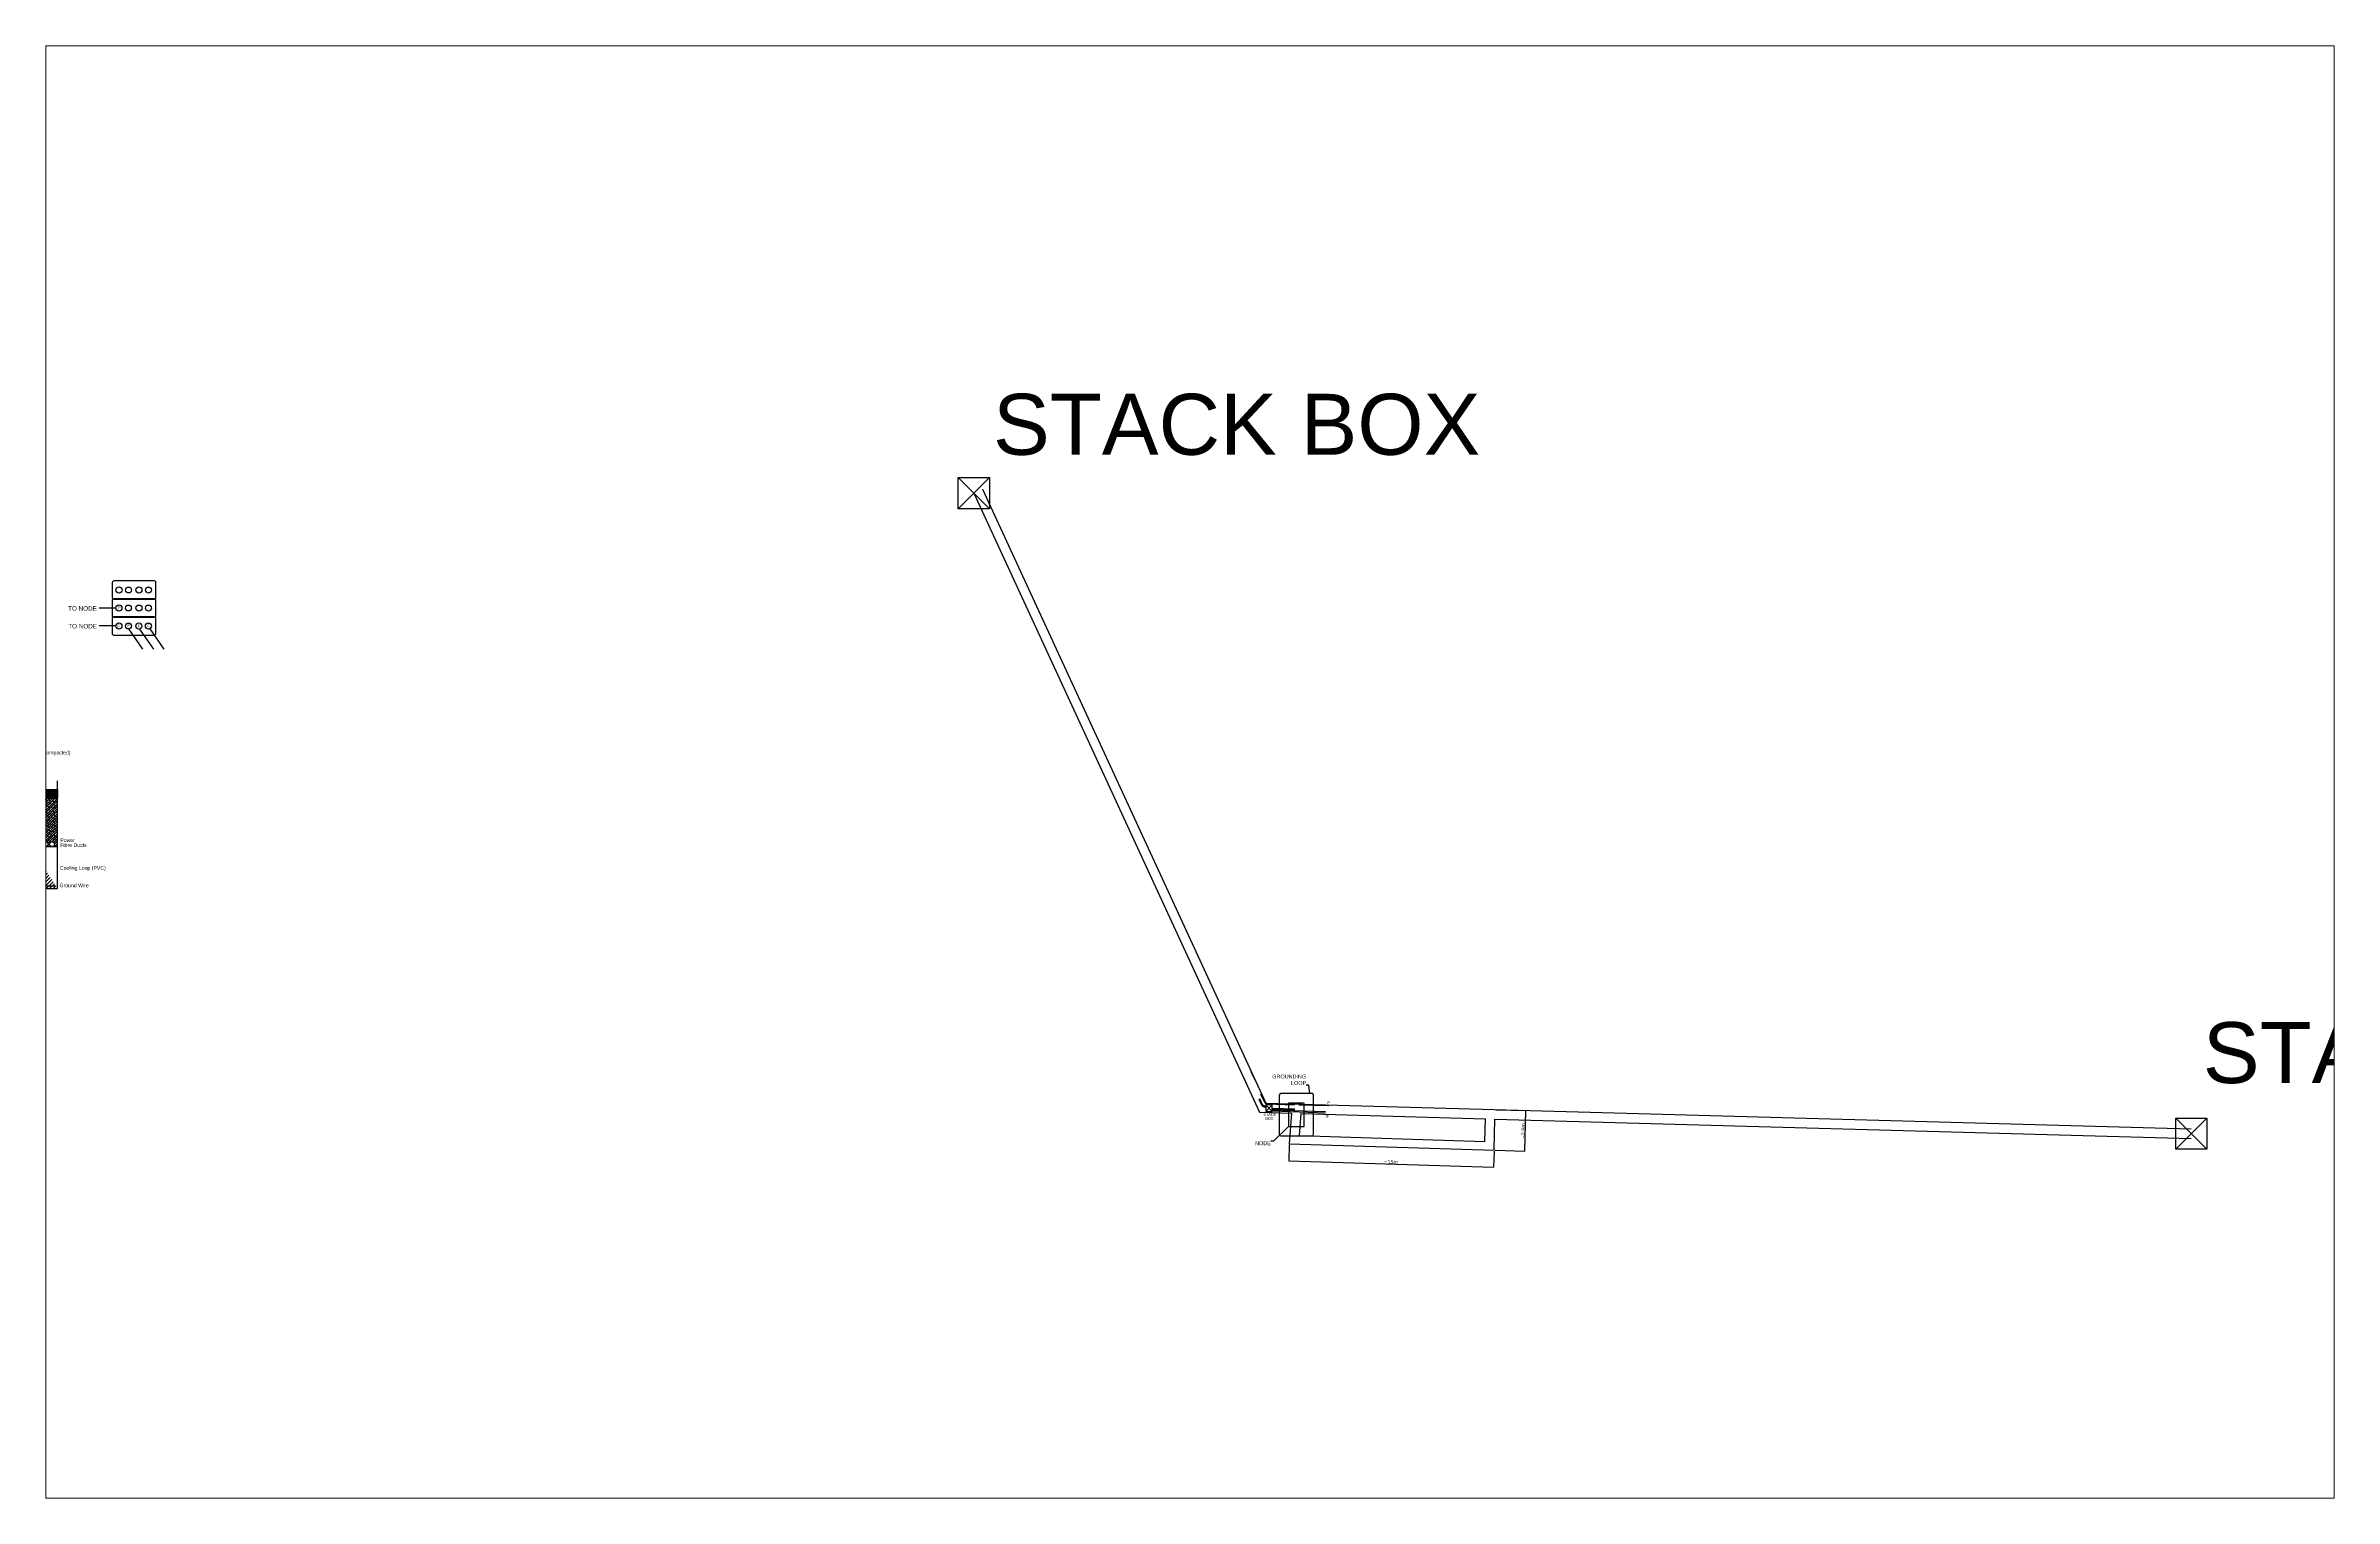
# Paper-space layout 'Sheet1' of a CAD drawing. Header units: millimetres. Extents: x 40 to 364, y 26 to 231.
# The model-space entities are those that its viewports show. They can reach past a viewport. Long polylines and large blocks are cut down to what shows.
import ezdxf

# ---------------------------------------------------------------- set-up
doc = ezdxf.new("R2010")
doc.units = ezdxf.units.MM
doc.layers.add('H19', color=4, linetype='Continuous')
doc.layers.add('nodes', color=1, linetype='Continuous')
doc.styles.get("Standard").update_dxf_attribs({"font": 'arial.ttf'})
doc.dimstyles.new('ISO-25', dxfattribs={"dimtxt": 2.5, "dimasz": 2.5, "dimexe": 1.25, "dimexo": 0.625, "dimtad": 1, "dimtxsty": 'Standard', "dimcen": 2.5, "dimadec": 0, "dimazin": 0, "dimtfac": 1, "dimtmove": 0, "dimatfit": 3, "dimfxl": 1, "dimarcsym": 0})

# ---------------------------------------------------------------- blocks, each defined once
blk = doc.blocks.new('*D14')
at = {"color": 0, "lineweight": -2}
for p, q in [((15792, 923), (17691, 870)), ((17617, -1726), (17690, 868)), ((15719, -1675), (17618, -1729))]:
    blk.add_line(p, q, dxfattribs=at)
at = {"color": 0}
for points in [[(17690, 868), (17689, 868), (17690, 870)], [(17617, -1726), (17617, -1726), (17617, -1729)]]:
    blk.add_solid(points, dxfattribs=at)
at = {"layer": 'Defpoints', "color": 0}
for p in [(15729, 925), (17690, 870), (15656, -1674)]:
    blk.add_point(p, dxfattribs=at)
at = {"color": 0, "insert": (17525, -426), "char_height": 250, "attachment_point": 5, "rotation": 88.39048}
blk.add_mtext('~2.6m', dxfattribs=at)
blk = doc.blocks.new('*D15')
at = {"color": 0, "lineweight": -2}
for p, q in [((2535, -1328), (2504, -2341)), ((2506, -2340), (15621, -2748)), ((15655, -1736), (15623, -2749))]:
    blk.add_line(p, q, dxfattribs=at)
at = {"color": 0}
for points in [[(2506, -2340), (2506, -2340), (2504, -2340)], [(15621, -2748), (15621, -2747), (15623, -2748)]]:
    blk.add_solid(points, dxfattribs=at)
at = {"layer": 'Defpoints', "color": 0}
for p in [(2537, -1265), (15623, -2748), (15656, -1674)]:
    blk.add_point(p, dxfattribs=at)
at = {"color": 0, "insert": (9067, -2416), "char_height": 250, "attachment_point": 5, "rotation": 358.21813}
blk.add_mtext('~15m', dxfattribs=at)
blk = doc.blocks.new('A$C14298')
h = blk.add_hatch()
h.set_pattern_fill('ANSI31', color=256, scale=25, style=0)
h.set_pattern_definition([(45, (-2600.79, -7420.39), (-56.1266, 56.1266), [])])
h.paths.add_polyline_path([(0, 324), (0, 0), (396, 0), (396, 324)])
blk.add_lwpolyline([(0, 324), (0, 0), (396, 0), (396, 324)], close=True)
blk.add_text('Calcrete (mudstone)', height=235.56).set_placement((516, 52))

msp = doc.modelspace()

# ---------------------------------------------------------------- hatches: boundary and pattern name
h = msp.add_hatch()
h.set_pattern_fill('ANSI31', color=256, scale=50, style=0)
h.set_pattern_definition([(45, (-91648.53, 4051.27), (-112.2532, 112.2532), [])])
edge = h.paths.add_edge_path()
edge.add_arc((-78582.377, 16346.24), 323.953, 0, 360)
edge = h.paths.add_edge_path()
edge.add_line((-80704.417, 17757.401), (-76304.417, 17757.401))
edge.add_line((-80704.417, 17757.401), (-76304.417, 17757.401))
edge = h.paths.add_edge_path()
edge.add_line((-80704.417, 21945.137), (-80704.417, 15069.896))
edge.add_line((-80704.417, 15069.896), (-76304.417, 15069.896))
edge.add_line((-76304.417, 15069.896), (-76304.417, 21979.86))
edge.add_line((-76304.417, 15069.896), (-76304.417, 21979.86))
h = msp.add_hatch()
h.set_pattern_fill('ANSI38', color=256, scale=18, style=0)
h.set_pattern_definition([(45, (-91648.53, 4051.27), (-40.41115, 40.41115), []), (135, (-91648.53, 4051.27), (-121.23346, 40.41115), [142.875, -85.725])])
h.paths.add_polyline_path([(-80704.417, 20858.483), (-80704.417, 21413.246), (-76304.417, 21413.246), (-76304.417, 20858.483)])
h = msp.add_hatch()
h.set_pattern_fill('ANSI38', color=256, scale=36, style=0)
h.set_pattern_definition([(45, (-91648.53, 4051.27), (-80.8223, 80.8223), []), (135, (-91648.53, 4051.27), (-242.4669, 80.8223), [285.75, -171.45])])
h.paths.add_polyline_path([(-80704.417, 20858.483), (-80704.417, 17757.401), (-76304.417, 17757.401), (-76304.417, 20858.483)])
h.paths.add_polyline_path([(-80149.738, 17864.746), (-80149.738, 18071.978), (-80329.207, 18175.595), (-80508.676, 18071.978), (-80508.676, 17864.746), (-80329.207, 17761.129)], flags=16)
edge = h.paths.add_edge_path(flags=16)
edge.add_arc((-78715.884, 17914.541), 157.14, 0, 360)
edge = h.paths.add_edge_path(flags=16)
edge.add_arc((-78301.536, 17914.655), 157.14, 0, 360)
edge = h.paths.add_edge_path(flags=16)
edge.add_arc((-77876.265, 17914.655), 157.14, 0, 360)
edge = h.paths.add_edge_path(flags=16)
edge.add_arc((-77459.733, 17914.541), 157.14, 0, 360)
edge = h.paths.add_edge_path(flags=16)
edge.add_arc((-77063.591, 17919.206), 157.14, 0, 360)
edge = h.paths.add_edge_path(flags=16)
edge.add_arc((-76654.874, 17914.655), 157.14, 0, 360)

# ---------------------------------------------------------------- linework, layer by layer
for p, q in [((-72573.344, 33011.397), (-73631.655, 33011.397)), ((-72571.168, 31880.828), (-73629.479, 31880.828)), ((-71765.874, 31690.195), (-70871.002, 30400.568)), ((-71064.203, 31679.462), (-70169.331, 30389.835)), ((-70398.733, 31690.195), (-69503.862, 30400.568)), ((-76304.417, 15069.896), (-76304.417, 21979.86)), ((-80704.417, 20858.483), (-76304.417, 20858.483)), ((-80704.417, 17757.401), (-76304.417, 17757.401)), ((-80704.417, 15069.896), (-76304.417, 15069.896)), ((-80559.473, 15243.513), (-76437.857, 15243.513)), ((-459.151, 3123.415), (-207.809, 2578.597)), ((-459.151, 3123.415), (-207.809, 2578.597)), ((85.667, 3374.757), (337.01, 2829.939)), ((798.456, 1172.25), (615.812, 1578.127)), ((828.566, 1240.405), (664.172, 1613.298)), ((994.857, 1347.71), (723.62, 1927.554)), ((1900, 1851.5), (1900, -648.5)), ((4000, 1951.5), (2000, 1951.5)), ((4100, -648.5), (4100, 1851.5)), ((1038.488, 1032.975), (847.165, 1122.76)), ((1038.488, 1120.903), (880.532, 1188.892)), ((1038.488, 1240.477), (1447.431, 801.426)), ((1447.431, 1240.477), (1038.488, 801.426)), ((1082.863, 1290.114), (2865.633, 1244.216)), ((1447.431, 968.179), (2886.423, 921.43)), ((1447.431, 914.517), (4858.475, 801.426)), ((1449.706, 1018.243), (2893.445, 974.811)), ((1458.14, 845.423), (4869.184, 732.331)), ((3500, 1351.5), (2500, 1351.5)), ((2500, 1351.5), (2500, -148.5)), ((2673.956, 698.122), (2537.397, -1265.543)), ((3158.793, 1236.668), (5080.498, 1188.833)), ((3273.188, 680.979), (3179.098, -735.952)), ((3500, -148.5), (3500, 1351.5)), ((15059.485, -1117.181), (15099.974, 342.639)), ((15656.472, -1673.584), (15701.278, 325.962)), ((2000, -748.5), (4000, -748.5)), ((2500, -148.5), (3500, -148.5)), ((2537.4, -1265.455), (15656.472, -1673.579)), ((3179.098, -735.952), (15059.485, -1117.181))]:
    msp.add_line(p, q)
for points in [[(-72803.315, 34663.074), (-72803.315, 33705.882, 0.4142135624), (-72703.315, 33605.882), (-70102.575, 33605.882, 0.4142135624), (-70002.575, 33705.882), (-70002.575, 34663.074, 0.4142135624), (-70102.575, 34763.074), (-72703.315, 34763.074, 0.4142135624)], [(-72811.77, 32359.424), (-72811.77, 31402.232, 0.4142135624), (-72711.77, 31302.232), (-70111.03, 31302.232, 0.4142135624), (-70011.03, 31402.232), (-70011.03, 32359.424, 0.4142135624), (-70111.03, 32459.424), (-72711.77, 32459.424, 0.4142135624)], [(-72808.679, 33510.042), (-72808.679, 32552.85, 0.4142135624), (-72708.679, 32452.85), (-70107.939, 32452.85, 0.4142135624), (-70007.939, 32552.85), (-70007.939, 33510.042, 0.4142135624), (-70107.939, 33610.042), (-72708.679, 33610.042, 0.4142135624)]]:
    msp.add_lwpolyline(points, format="xyb", close=True)
for points in [[(-80704.417, 20858.483), (-80704.417, 21413.246), (-76304.417, 21413.246), (-76304.417, 20858.483)], [(-80704.417, 20858.483), (-80704.417, 17757.401), (-76304.417, 17757.401), (-76304.417, 20858.483)], [(1038.488, 1240.477), (1038.488, 801.426), (1447.431, 801.426), (1447.431, 1240.477)]]:
    msp.add_lwpolyline(points, close=True)
for centre, radius in [((-72368.516, 34184.478), 194.197), ((-71757.418, 34184.478), 190.633), ((-71092.808, 34181.984), 194.197), ((-70481.709, 34181.984), 190.633), ((-72373.881, 33031.446), 194.197), ((-71762.782, 33031.446), 190.633), ((-71098.172, 33028.952), 194.197), ((-70487.074, 33028.952), 190.633), ((-72376.972, 31880.828), 194.197), ((-71765.874, 31880.828), 190.633), ((-71101.263, 31878.334), 194.197), ((-70490.165, 31878.334), 190.633), ((-77876.265, 17914.655), 157.14), ((-77459.733, 17914.541), 157.14), ((-77063.591, 17919.206), 157.14), ((-76654.874, 17914.655), 157.14)]:
    msp.add_circle(centre, radius)
for centre, start, end in [((2000, 1851.5), 90, 180), ((4000, 1851.5), 0, 90), ((889.648, 1213.287), 204.22774532, 244.86006817), ((920.068, 1280.744), 203.79077387, 246.7114084), ((1085.436, 1390.081), 205.06904819, 268.52523249), ((2000, -648.5), 180, 270), ((4000, -648.5), 270, 0)]:
    msp.add_arc(centre, 100, start, end)
at = {"layer": 'H19'}
for p, q in [((-17650.182, 40387.258), (626.59, 756.692)), ((-17105.364, 40638.601), (1029.695, 1332.801)), ((626.59, 756.692), (2673.956, 698.122)), ((1029.698, 1332.883), (60279.497, -310.429)), ((3273.188, 680.979), (15099.974, 342.639)), ((15701.278, 325.962), (60279.497, -910.429))]:
    msp.add_line(p, q, dxfattribs=at)
at = {"layer": 'nodes'}
for p, q in [((-18650.182, 41387.258), (-16650.182, 39387.258)), ((-18650.182, 39387.258), (-16650.182, 41387.258)), ((59279.497, 391.5), (61279.497, -1608.5)), ((59279.497, -1608.5), (61279.497, 391.5))]:
    msp.add_line(p, q, dxfattribs=at)
for points in [[(-18650.182, 39387.258), (-18650.182, 41387.258), (-16650.182, 41387.258), (-16650.182, 39387.258)], [(59279.497, -1608.5), (59279.497, 391.5), (61279.497, 391.5), (61279.497, -1608.5)]]:
    msp.add_lwpolyline(points, close=True, dxfattribs=at)

# ---------------------------------------------------------------- block references
msp.add_blockref('A$C14298', (-80657.284, 22627.742))

# ---------------------------------------------------------------- texts
for s, height, p in [('STACK BOX', 3902.5299, (-16426.577, 42836.25)), ('TO NODE', 289.8011, (-75631.242, 32859.907)), ('P', 180.076, (-72442.575, 32952.251)), ('TO NODE', 289.8011, (-75620.508, 31722.169)), ('F', 180.076, (-72467.887, 31790.876)), ('F', 180.076, (-71833.118, 31807.082)), ('F', 180.076, (-71177.345, 31793.889)), ('F', 180.076, (-70561.85, 31790.372)), ('Scavenged Backfill (compacted)', 233.34149, (-80130.921, 23659.849)), ('Scavenged Backfill', 233.34149, (-80129.37, 23148.84)), ('Power', 236.306, (-76127.81, 18049.992)), ('Fibre Ducts', 236.30598, (-76125.702, 17744.806)), ('Cooling Loop (PVC)', 236.30598, (-76151.744, 16279.275)), ('Ground Wire', 236.30598, (-76177.787, 15160.258)), ('STACK BOX', 3902.5299, (61015.107, 2623.431)), ('STACK', 173.6172, (888.467, 526.703)), ('BOX', 173.6172, (1013.471, 266.277)), ('F', 180.076, (4923.514, 398.59)), ('P', 180.076, (4977.319, 1275.492))]:
    msp.add_text(s, height=height).set_placement(p)
at = {"char_height": 250, "attachment_point": 3}
for s, insert, width in [('{GROUNDING LOOP}', (3622.687, 3173.535), 281.43074), ('NODE', (1359.721, -1097.6), 1444.02501)]:
    msp.add_mtext(s, dxfattribs=dict(at, insert=insert, width=width))

# ---------------------------------------------------------------- dimensions: what is measured, and where the dimension line sits
for p1, p2, distance, text, override, picture, middle in [((15656.472, -1673.584), (15729.494, 925.179), -1961.211, '~2.6m', {"dimtxt": 250, "dimexo": 62.5, "dimdec": 0, "dimpost": '~<>'}, '*D14', (17525.22, -425.686)), ((2537.4, -1265.455), (15656.472, -1673.584), -1074.908, '~15m', {"dimtxt": 250, "dimexo": 62.5}, '*D15', (9067.5, -2415.72))]:
    dim = msp.add_aligned_dim(p1=p1, p2=p2, distance=distance, text=text, dimstyle='ISO-25', override=override)
    dim.commit()
    dim.dimension.update_dxf_attribs({"geometry": picture, "text_midpoint": middle})

# ---------------------------------------------------------------- leaders
at = {"annotation_type": 0, "has_hookline": 1, "hookline_direction": 1}
for points, override, text_width in [([(3850.251, 1951.5), (3798.312, 2494.827), (3623.312, 2494.827)], {"dimasz": 175, "dimtad": 0}, 2131.25), ([(2500, -148.5), (1533.338, -1098.85), (1360.346, -1098.85)], {"dimasz": 175, "dimgap": 62.5, "dimtad": 0}, 963)]:
    msp.add_leader(points, dimstyle='ISO-25', override=override, dxfattribs=dict(at, text_width=text_width))

psp = doc.layouts.new('Sheet1')

# ---------------------------------------------------------------- viewports
at = {"layer": '0'}
psp.add_viewport(center=(202.5, 128.5), size=(324, 205.6), view_center_point=(-3814.424, 22535.778), view_height=92955.8203, dxfattribs=at)

doc.saveas('drawing.dxf')
